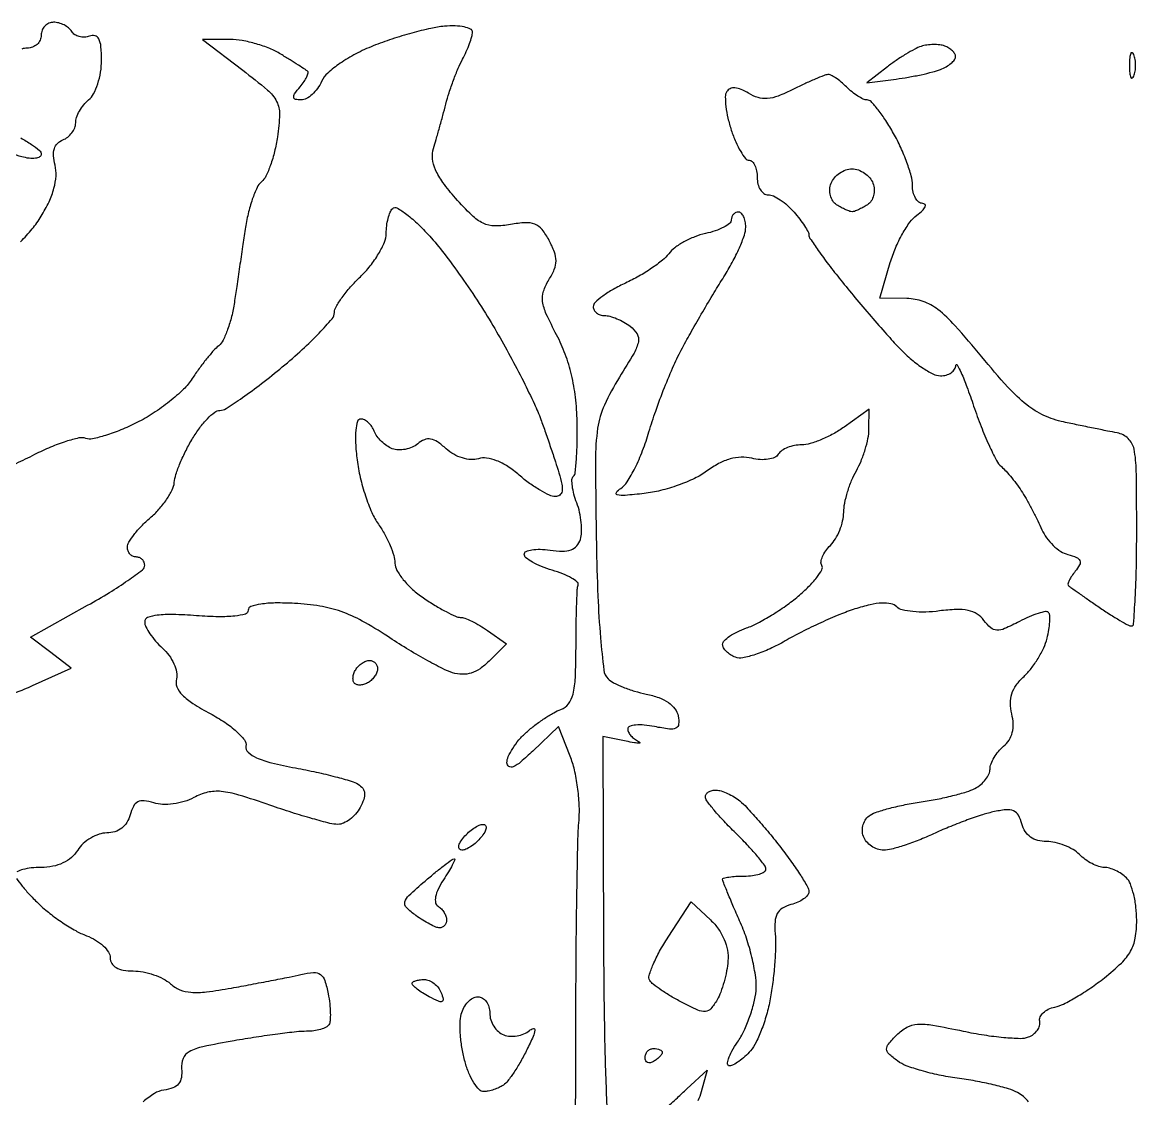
# Model space of a CAD drawing. Extents: x 0 to 102, y 0 to 135.
# Drawn here: x 90.59 to 101.52, y 103.65 to 114.21 of the extents above; entities that cross this region are included whole.
import ezdxf

# ---------------------------------------------------------------- set-up
doc = ezdxf.new("R2010")
doc.units = 0
doc.header["$MEASUREMENT"] = 0

msp = doc.modelspace()

# ---------------------------------------------------------------- linework, layer by layer
for points in [[(96.017152, 102.853045), (96.019813, 104.449572, -0.001573), (96.022874, 105.085686, -0.001962), (96.029897, 105.676525, -0.001588), (96.039312, 106.172411, -0.015051), (96.050406, 106.3845, 0.033334), (96.052774, 106.535146, 0.021698), (96.036379, 106.708449, 0.021827), (96.005489, 106.876907, 0.038318), (95.96343, 107.012107), (95.84852, 107.301313), (95.59636, 107.059729, -0.014508), (95.479679, 106.95426, -0.070785), (95.404646, 106.906733, -0.255925), (95.36379, 106.909919, -0.253185), (95.3442, 106.946125, -0.105551), (95.357216, 107.007096, -0.036461), (95.400115, 107.086843, -0.034301), (95.461708, 107.170437, -0.033596), (95.53455, 107.245447, -0.020307), (95.618284, 107.314877, -0.016949), (95.712474, 107.381805, -0.017282), (95.802922, 107.437174, -0.043897), (95.87295, 107.469038, 0.148022), (95.947167, 107.523515, 0.10125), (95.992183, 107.61867, 0.050007), (96.015117, 107.78125, 0.010052), (96.021, 108.073845, -0.003555), (96.022538, 108.290145, -0.005025), (96.027213, 108.482725, -0.002971), (96.033735, 108.644626, -0.068996), (96.04215, 108.68985, 0.31266), (96.033512, 108.71941, 0.040813), (95.976321, 108.758439, 0.035751), (95.892207, 108.798635, 0.022006), (95.78835, 108.834245, -0.024071), (95.683036, 108.870841, -0.034525), (95.594167, 108.913945, -0.037032), (95.530204, 108.957203, -0.229433), (95.5134, 108.991897, -0.299066), (95.531059, 109.018781, -0.063333), (95.587659, 109.035173, -0.047113), (95.669303, 109.040179, -0.028212), (95.766196, 109.031501, 0.031738), (95.888314, 109.021432, 0.090411), (95.972196, 109.035099, 0.128933), (96.028382, 109.073398, 0.102535), (96.064451, 109.137625, 0.070724), (96.076195, 109.207672, 0.031275), (96.072658, 109.301634, 0.030173), (96.056349, 109.402388, 0.035643), (96.028556, 109.494827, -0.025288), (96.000922, 109.580282, -0.034002), (95.985227, 109.660075, -0.036165), (95.981724, 109.724963, -0.194145), (95.995296, 109.756896, 0.171622), (96.013896, 109.79585, 0.00916), (96.026028, 109.93461, 0.013494), (96.033104, 110.103365, 0.009353), (96.032381, 110.294345, 0.023875), (96.015712, 110.531296, 0.028703), (95.976747, 110.751212, 0.030254), (95.915287, 110.954754, 0.033326), (95.831282, 111.142683, -0.014321), (95.729831, 111.348303, -0.072283), (95.693877, 111.470845, -0.113505), (95.702394, 111.570846, -0.061889), (95.754525, 111.683142, 0.039636), (95.808089, 111.786276, 0.098238), (95.825254, 111.869275, 0.092562), (95.809863, 111.955563, 0.032584), (95.757659, 112.070528, 0.045248), (95.68817, 112.176168, 0.127763), (95.618105, 112.228813, 0.112999), (95.525829, 112.244196, 0.031409), (95.379344, 112.226139, -0.048369), (95.224438, 112.21235, -0.11025), (95.110685, 112.238684, -0.082113), (94.998927, 112.316954, -0.018862), (94.840005, 112.484747, -0.021267), (94.715032, 112.639922, -0.054724), (94.642819, 112.764269, -0.0779), (94.614063, 112.871796, -0.101188), (94.623802, 112.973077, 0.004693), (94.649515, 113.059825, 0.002072), (94.681948, 113.174933, 0.00205), (94.715321, 113.297235, 0.002757), (94.744481, 113.40829, -0.015482), (94.776751, 113.519579, -0.010906), (94.81959, 113.642639, -0.01102), (94.865775, 113.758662, -0.022632), (94.907969, 113.846879, 0.01701), (94.945417, 113.922962, 0.017716), (94.977062, 114.000402, 0.017696), (94.999595, 114.069058, 0.070549), (95.0058, 114.112816, 0.28757), (94.986828, 114.143075, 0.060553), (94.925033, 114.164226, 0.046344), (94.836218, 114.174593, 0.028458), (94.73085, 114.17108, 0.032239), (94.596139, 114.150076, 0.012421), (94.41241, 114.104339, 0.012238), (94.215004, 114.044723, 0.014768), (94.0329, 113.978807, 0.026518), (93.862068, 113.90049, 0.030054), (93.707763, 113.807371, 0.032137), (93.587025, 113.712242, 0.102304), (93.526389, 113.630004, -0.049219), (93.485752, 113.560614, -0.051978), (93.432982, 113.501887, -0.057839), (93.376637, 113.461715, -0.126626), (93.32568, 113.4486, -0.049306), (93.269509, 113.454153, -0.335535), (93.25214, 113.473708, -0.177524), (93.261737, 113.508038, -0.017192), (93.315497, 113.577544, 0.02289), (93.354118, 113.628671, 0.037626), (93.381322, 113.675532, 0.044642), (93.395418, 113.71281, 0.316471), (93.389306, 113.730049, 0.011944), (93.366689, 113.745298, 0.000738), (93.298388, 113.78887, 0.001094), (93.21682, 113.840486, 0.000811), (93.126427, 113.897205, 0.042849), (93.018927, 113.952232, 0.026772), (92.885218, 113.998619, 0.026788), (92.747506, 114.030404, 0.043345), (92.627811, 114.0408), (92.358869, 114.0408), (92.752073, 113.740566, -0.012407), (92.99508, 113.545285, -0.097819), (93.08489, 113.432859, -0.129427), (93.113048, 113.307874, -0.027841), (93.092589, 113.084916, -0.022864), (93.064802, 112.942651, -0.025689), (93.024937, 112.809052, -0.026188), (92.979704, 112.70016, -0.110465), (92.936272, 112.6449, 0.114414), (92.892624, 112.588464, 0.024817), (92.846521, 112.473321, 0.024649), (92.805455, 112.331547, 0.021405), (92.776257, 112.1796, 0.000089), (92.751054, 112.009234, 0.000057), (92.721836, 111.811326, 0.000057), (92.693255, 111.617429, 0.000106), (92.670175, 111.4605, -0.024064), (92.643514, 111.32475, -0.026543), (92.604573, 111.196654, -0.027275), (92.559966, 111.091946, -0.107894), (92.516633, 111.0375, 0.040711), (92.466425, 110.9893, 0.012087), (92.397801, 110.907869, 0.012041), (92.324835, 110.812285, 0.012719), (92.257925, 110.715002, -0.056407), (92.17133, 110.610026, -0.02412), (92.034379, 110.48988, -0.023495), (91.874547, 110.374584, -0.028545), (91.714382, 110.282696, -0.018327), (91.557274, 110.211187, -0.022982), (91.406645, 110.157135, -0.022041), (91.279084, 110.123951, -0.138377), (91.212576, 110.128252, 0.140539), (91.146129, 110.132266, 0.022319), (91.018826, 110.097918, 0.023245), (90.868549, 110.042269, 0.018479), (90.711856, 109.968868, -0.013179), (90.526178, 109.879477, -0.050856)], [(90.573948, 112.057973, 0.024978), (90.687305, 112.182758, 0.033494), (90.776148, 112.307063, 0.029391), (90.852602, 112.448754, 0.042903), (90.901249, 112.581903, 0.04997), (90.921352, 112.702867, 0.07784), (90.911817, 112.807893, -0.0439), (90.897251, 112.899221, -0.092134), (90.905351, 112.970386, -0.119122), (90.936006, 113.022206, -0.10869), (90.987902, 113.056425, 0.075317), (91.036184, 113.083861, 0.064611), (91.0771, 113.125667, 0.066839), (91.104774, 113.174897, 0.094945), (91.1142, 113.224086, -0.08512), (91.123337, 113.277368, -0.043726), (91.151477, 113.339205, -0.041783), (91.192544, 113.399495, -0.049186), (91.2411, 113.4486, 0.099691), (91.28984, 113.508953, 0.041232), (91.330723, 113.606137, 0.038674), (91.358624, 113.720905, 0.040315), (91.368, 113.837004, 0.020893), (91.362389, 113.971232, 0.094889), (91.341401, 114.046256, 0.212701), (91.303791, 114.077275, 0.160587), (91.249657, 114.074677, -0.078162), (91.200238, 114.064123, -0.076891), (91.149672, 114.06915, -0.081902), (91.105748, 114.088555, -0.109884), (91.075465, 114.119633, 0.083526), (91.045114, 114.15422, 0.053442), (91.00021, 114.183455, 0.052039), (90.948481, 114.203301, 0.065684), (90.897707, 114.21, 0.103216), (90.85119, 114.200294, 0.098834), (90.81161, 114.172723, 0.096907), (90.785088, 114.131538, 0.095012), (90.7758, 114.0831, -0.106303), (90.765388, 114.034682, -0.099375), (90.735864, 113.993477, -0.096079), (90.691747, 113.965854, -0.09222), (90.639849, 113.9562, 0.077117), (90.584908, 113.947675, 0.173032)], [(90.575588, 113.075678, -0.026947), (90.68047, 113.01213, -0.025613), (90.757971, 112.953233, -0.220928), (90.7758, 112.914852, -0.269069), (90.760971, 112.88929, -0.098924), (90.719885, 112.875574, -0.064283), (90.658409, 112.875781, -0.036503), (90.58545, 112.890931, 0.001341), (90.48252, 112.919977, 0.000335)], [(90.528003, 107.636637, 0.019876), (90.690784, 107.702805), (91.071068, 107.875293), (90.870852, 108.026316), (90.670637, 108.177338), (91.230819, 108.49061, 0.010223), (91.445487, 108.616488, 0.015464), (91.626447, 108.735492, 0.010152), (91.769214, 108.840233, 0.233496), (91.791, 108.88434, 0.104285), (91.784526, 108.915041, 0.099032), (91.766149, 108.941165, 0.096626), (91.738693, 108.958673, 0.094028), (91.7064, 108.9648, -0.112603), (91.674128, 108.972161, -0.100192), (91.646651, 108.992973, -0.094257), (91.628217, 109.024086, -0.086949), (91.6218, 109.060707, -0.1377), (91.63555, 109.109689, -0.028018), (91.687196, 109.184634, -0.027581), (91.759198, 109.267636, -0.022815), (91.844424, 109.347909, 0.03352), (91.930664, 109.43269, 0.032453), (92.005814, 109.529115, 0.034184), (92.060447, 109.622614, 0.092877), (92.081215, 109.696152, -0.057772), (92.097619, 109.774876, -0.018235), (92.139707, 109.887606, -0.017941), (92.196218, 110.010936, -0.018996), (92.260441, 110.127515, -0.025081), (92.331067, 110.232617, -0.031965), (92.406788, 110.321478, -0.033428), (92.477307, 110.385138, -0.167084), (92.526858, 110.402465, 0.142644), (92.588752, 110.420844, 0.008927), (92.74884, 110.528005, 0.012599), (92.936698, 110.665821, 0.008986), (93.140208, 110.829084, 0.0116), (93.33635, 111.00017, 0.016509), (93.501802, 111.161728, 0.012497), (93.629154, 111.301397, 0.1805), (93.6522, 111.363156, -0.132645), (93.66747, 111.419705, -0.024593), (93.726754, 111.51085, -0.024835), (93.808834, 111.613287, -0.020413), (93.906, 111.7143, 0.033598), (94.003124, 111.820745, 0.033474), (94.085246, 111.939366, 0.035431), (94.142394, 112.052488, 0.099567), (94.1598, 112.139028, -0.031491), (94.164478, 112.213233, -0.031742), (94.178438, 112.286062, -0.033452), (94.19882, 112.347619, -0.098947), (94.22325, 112.384596, -0.343243), (94.265369, 112.390034, -0.030283), (94.360381, 112.325944, -0.029633), (94.475923, 112.225981, -0.017907), (94.60098, 112.095062, -0.020384), (94.744568, 111.919637, -0.009196), (94.918994, 111.67878, -0.009087), (95.094088, 111.417389, -0.012261), (95.24225, 111.174377, -0.007229), (95.37525, 110.935786, -0.006745), (95.50448, 110.687913, -0.006737), (95.613326, 110.464654, -0.02271), (95.675772, 110.314761, -0.003392), (95.721756, 110.185806, -0.002373), (95.771908, 110.039869, -0.002393), (95.818637, 109.899556, -0.004982), (95.853446, 109.78965, -0.021952), (95.882142, 109.678597, -0.091605), (95.883949, 109.609827, -0.193814), (95.861294, 109.571973, -0.163587), (95.816753, 109.557, -0.112061), (95.75993, 109.569897, -0.022925), (95.66857, 109.618889, -0.023075), (95.565509, 109.687032, -0.019879), (95.463728, 109.767685, 0.032342), (95.351062, 109.852482, 0.049181), (95.242603, 109.909258, 0.059652), (95.144677, 109.935812, 0.113729), (95.063807, 109.92926, -0.09365), (94.991518, 109.920501, -0.057981), (94.907124, 109.936033, -0.054119), (94.822039, 109.972607, -0.05542), (94.747524, 110.026351, 0.03322), (94.661819, 110.094133, 0.108151), (94.595171, 110.121316, 0.142091), (94.534062, 110.114537, 0.075127), (94.46821, 110.074816, -0.071036), (94.413436, 110.041167, -0.05523), (94.346534, 110.020566, -0.056238), (94.278226, 110.015365, -0.0827), (94.219364, 110.027382, -0.058399), (94.165793, 110.055481, -0.041692), (94.11322, 110.098262, -0.042196), (94.069353, 110.148273, -0.067426), (94.042096, 110.198041, 0.057495), (94.01806, 110.244068, 0.05874), (93.984322, 110.283045, 0.064902), (93.946451, 110.309533, 0.120764), (93.910274, 110.3184, 0.329637), (93.877434, 110.29411, 0.051751), (93.860967, 110.210168, 0.036904), (93.858877, 110.083647, 0.016178), (93.87389, 109.91655, 0.027821), (93.904519, 109.745894, 0.021968), (93.95586, 109.565409, 0.022462), (94.018611, 109.401678, 0.050123), (94.083772, 109.285476, -0.027341), (94.145294, 109.186592, -0.025339), (94.197385, 109.07909, -0.026207), (94.233823, 108.978693, -0.073113), (94.244978, 108.904776, 0.130486), (94.264186, 108.833525, 0.040972), (94.327521, 108.741881, 0.037769), (94.418118, 108.646965, 0.033879), (94.525163, 108.56295, 0.012508), (94.638207, 108.490062, 0.015697), (94.746632, 108.428515, 0.013897), (94.839501, 108.382838, 0.107742), (94.886461, 108.3726, -0.092632), (94.92962, 108.364535, -0.020738), (94.998559, 108.334494, -0.020834), (95.076457, 108.292535, -0.01882), (95.153355, 108.242879), (95.338558, 108.113158), (95.167851, 107.942451, -0.04442), (95.07964, 107.868661, -0.075461), (94.99349, 107.826278, -0.083793), (94.905268, 107.813902, -0.068447), (94.811122, 107.829531, -0.042881), (94.711327, 107.870192, -0.009199), (94.546353, 107.9584, -0.009545), (94.358498, 108.068088, -0.008973), (94.171003, 108.187087, 0.019921), (93.923454, 108.336702, 0.040742), (93.716647, 108.429643, 0.044319), (93.509132, 108.483147, 0.028398), (93.261553, 108.509735, 0.015207), (93.072179, 108.513483, 0.034039), (92.928785, 108.502178, 0.044636), (92.832474, 108.479023, 0.321883), (92.8062, 108.442438, -0.334624), (92.778215, 108.405305, -0.043583), (92.674606, 108.38516, -0.031859), (92.516735, 108.378647, -0.012436), (92.2986, 108.38898, 0.011486), (92.067768, 108.400355, 0.036638), (91.913737, 108.393114, 0.061665), (91.819983, 108.369833, 0.310495), (91.791, 108.32766, 0.117444), (91.802486, 108.279436, 0.032673), (91.842232, 108.212058, 0.031068), (91.898655, 108.139416, 0.028188), (91.965406, 108.071789, -0.051652), (92.029307, 108.000674, -0.051262), (92.077462, 107.917799, -0.055966), (92.103817, 107.83612, -0.114519), (92.101961, 107.769211, 0.163604), (92.107303, 107.691408, 0.095124), (92.159339, 107.612429, 0.057969), (92.264295, 107.527078, 0.019799), (92.434161, 107.428157, -0.02515), (92.576852, 107.343003, -0.037291), (92.691581, 107.253432, -0.042223), (92.768683, 107.170498, -0.210255), (92.784056, 107.110321, 0.252621), (92.805002, 107.049273, 0.082617), (92.887261, 106.995318, 0.045066), (93.035935, 106.945124, 0.013282), (93.2715, 106.895171, -0.008043), (93.473621, 106.854518, -0.009836), (93.661124, 106.809776, -0.008505), (93.816715, 106.76656, -0.066694), (93.885079, 106.735938, -0.092821), (93.929035, 106.695849, -0.142783), (93.947175, 106.648035, -0.105789), (93.939109, 106.587209, -0.037211), (93.903252, 106.506266, -0.05572), (93.860071, 106.443515, -0.052406), (93.803282, 106.390394, -0.056367), (93.742127, 106.354175, -0.105916), (93.686229, 106.3422, -0.06147), (93.607934, 106.351862, -0.007167), (93.437175, 106.397271, -0.008518), (93.234988, 106.457887, -0.006869), (93.019839, 106.529674, 0.009687), (92.715253, 106.6294, 0.049018), (92.54019, 106.66472, 0.083203), (92.408222, 106.656143, 0.065211), (92.273815, 106.605374, -0.04882), (92.178715, 106.565856, -0.040674), (92.071738, 106.542498, -0.042019), (91.967188, 106.5373, -0.06836), (91.879744, 106.552385, 0.045951), (91.78562, 106.572988, 0.149892), (91.723494, 106.562073, 0.158811), (91.680318, 106.518804, 0.053439), (91.648296, 106.434385, -0.07546), (91.616704, 106.360979, -0.088523), (91.566032, 106.304769, -0.088853), (91.499213, 106.269698, -0.076674), (91.420783, 106.2576, 0.080295), (91.343617, 106.245127, 0.05312), (91.261713, 106.207898, 0.052148), (91.187685, 106.153128, 0.067948), (91.133833, 106.0884, -0.076018), (91.072318, 106.01683, -0.067191), (90.989726, 105.96332, -0.061737), (90.88924, 105.930312, -0.048555), (90.775083, 105.9192, 0.025682), (90.678102, 105.914215, 0.040679), (90.596343, 105.898998, 0.049046), (90.538457, 105.876989, 0.284698)], [(100.459396, 103.618636, 0.051822), (100.409352, 103.671355, 0.054171), (100.350233, 103.711768, 0.051768), (100.262979, 103.747426, 0.012717), (100.11297, 103.787184, 0.012886), (99.937868, 103.824116, 0.012556), (99.759578, 103.852339, -0.018422), (99.581654, 103.882647, -0.018796), (99.407647, 103.925812, -0.018936), (99.259772, 103.974587, -0.070628), (99.173894, 104.021224, -0.025573), (99.088428, 104.091712, -0.203438), (99.067615, 104.137261, -0.183136), (99.084823, 104.186683, -0.020157), (99.166931, 104.277039, -0.074556), (99.265613, 104.351134, -0.110134), (99.369408, 104.380511, -0.057702), (99.520632, 104.371603, -0.008749), (99.818372, 104.313843, 0.013553), (100.022848, 104.276211, 0.016404), (100.216462, 104.252452, 0.015106), (100.379009, 104.242837, 0.099144), (100.459075, 104.256479, 0.070323), (100.507838, 104.283552, 0.075779), (100.545782, 104.322504, 0.084316), (100.567416, 104.366974, 0.124188), (100.569035, 104.410172, -0.161019), (100.573669, 104.452272, -0.096376), (100.603246, 104.493606, -0.077923), (100.653222, 104.527945, -0.058992), (100.7163, 104.549455, 0.06354), (100.802101, 104.579584, 0.017137), (100.92899, 104.64872, 0.017066), (101.068874, 104.737845, 0.016925), (101.20275, 104.836538, 0.023691), (101.369656, 104.981889, 0.07401), (101.460628, 105.0993, 0.086893), (101.505583, 105.227162, 0.041209), (101.52, 105.401789, 0.029244), (101.512519, 105.529583, 0.030629), (101.490179, 105.653635, 0.032182), (101.457613, 105.757525, 0.104704), (101.41848, 105.81768, 0.049362), (101.371086, 105.856538, 0.037889), (101.3127, 105.889378, 0.038897), (101.25274, 105.91187, 0.070395), (101.200937, 105.9192, -0.083235), (101.147423, 105.928171, -0.037323), (101.081719, 105.956477, -0.035612), (101.015135, 105.997538, -0.040425), (100.958014, 106.0461, 0.063603), (100.895166, 106.094712, 0.039129), (100.810937, 106.135723, 0.038702), (100.719712, 106.163695, 0.055096), (100.635524, 106.173, -0.065587), (100.549352, 106.184352, -0.090249), (100.478898, 106.217692, -0.094552), (100.426989, 106.272278, -0.079149), (100.394804, 106.345578, 0.063798), (100.36042, 106.430871, 0.168512), (100.311871, 106.473995, 0.125768), (100.236843, 106.484734, 0.029093), (100.109987, 106.463453, 0.022797), (99.994116, 106.431388, 0.009302), (99.83967, 106.377767, 0.009181), (99.675584, 106.313912, 0.011583), (99.52634, 106.248575, -0.01453), (99.384008, 106.187261, -0.015306), (99.240781, 106.135451, -0.015099), (99.114921, 106.098402, -0.064109), (99.037235, 106.0884, -0.084652), (98.977863, 106.098524, -0.066148), (98.919459, 106.128185, -0.066158), (98.870835, 106.172063, -0.084735), (98.840117, 106.223838, -0.089028), (98.829166, 106.281144, -0.079548), (98.838079, 106.341116, -0.080759), (98.865035, 106.394518, -0.096503), (98.906222, 106.43287, -0.062383), (98.975371, 106.464813, -0.013682), (99.101445, 106.501172, -0.014038), (99.250593, 106.535362, -0.013073), (99.405, 106.562045, 0.012619), (99.561609, 106.588962, 0.012453), (99.717359, 106.623849, 0.012409), (99.852101, 106.661151, 0.045893), (99.93375, 106.69439, 0.055172), (99.990375, 106.732186, 0.052774), (100.03831, 106.781964, 0.057044), (100.070997, 106.835621, 0.108718), (100.0818, 106.884718, -0.091107), (100.091246, 106.936126, -0.042873), (100.120674, 106.997186, -0.040583), (100.163503, 107.057696, -0.045287), (100.214139, 107.108114, 0.077611), (100.267881, 107.169, 0.080286), (100.299736, 107.24269, 0.073025), (100.308529, 107.328601, 0.050571), (100.294409, 107.425401, -0.05821), (100.280821, 107.529646, -0.082557), (100.2949, 107.621917, -0.078592), (100.33891, 107.707914, -0.047761), (100.414846, 107.79357, 0.041801), (100.484823, 107.870636, 0.027482), (100.552389, 107.969671, 0.027648), (100.607885, 108.074097, 0.046857), (100.640836, 108.167381, 0.020484), (100.658405, 108.251903, 0.027564), (100.666897, 108.329595, 0.027069), (100.666873, 108.392524, 0.184786), (100.654447, 108.420353, 0.250886), (100.625688, 108.429053, 0.025543), (100.554248, 108.410893, 0.027111), (100.466193, 108.37833, 0.018215), (100.369337, 108.332157, -0.016019), (100.223921, 108.262051, -0.112008), (100.147096, 108.246948, -0.174747), (100.087961, 108.270223, -0.053035), (100.0217, 108.342233, 0.092379), (99.954408, 108.404756, 0.088648), (99.868157, 108.439969, 0.062852), (99.750863, 108.449991, 0.023263), (99.585371, 108.435588, -0.026007), (99.451325, 108.424662, -0.031068), (99.324672, 108.428816, -0.032487), (99.220834, 108.445558, -0.141073), (99.166809, 108.475431, 0.147524), (99.109692, 108.506077, 0.062468), (99.022098, 108.512637, 0.045057), (98.90534, 108.496175, 0.020684), (98.757139, 108.454921, 0.019359), (98.606855, 108.399797, 0.009761), (98.421656, 108.319348, 0.009679), (98.233265, 108.228652, 0.014179), (98.071506, 108.141039, -0.023203), (97.924223, 108.064671, -0.028347), (97.779866, 108.007803, -0.028909), (97.656108, 107.974776, -0.143319), (97.585056, 107.980594, -0.050865), (97.536917, 108.004929, -0.055384), (97.49617, 108.037903, -0.06248), (97.468369, 108.074098, -0.133331), (97.4592, 108.107869, -0.202343), (97.474298, 108.143649, -0.042688), (97.527875, 108.187588, -0.038361), (97.603467, 108.23136, -0.028197), (97.692988, 108.268347, 0.037447), (97.801934, 108.315736, 0.016478), (97.9386, 108.393641, 0.0162), (98.078778, 108.486174, 0.020918), (98.200815, 108.580434, 0.021395), (98.302678, 108.673873, 0.032801), (98.381634, 108.76387, 0.034618), (98.432312, 108.840324, 0.273994), (98.431549, 108.881091, -0.176757), (98.424107, 108.917125, -0.064355), (98.438471, 108.968082, -0.053756), (98.470254, 109.024809, -0.041848), (98.515922, 109.078837, 0.062371), (98.565053, 109.142034, 0.038255), (98.606975, 109.226699, 0.037858), (98.636094, 109.318357, 0.054219), (98.646598, 109.402907, -0.046144), (98.656354, 109.493322, -0.023804), (98.684231, 109.603738, -0.023445), (98.723976, 109.715461, -0.032674), (98.7705, 109.8108, 0.032632), (98.817024, 109.906119, 0.023438), (98.856769, 110.017779, 0.023799), (98.884647, 110.128105, 0.046191), (98.894402, 110.218411), (98.8974, 110.414522), (98.65169, 110.239561, -0.029215), (98.544964, 110.172595, -0.026392), (98.427545, 110.115995, -0.027336), (98.316852, 110.076621, -0.071895), (98.233683, 110.0646, 0.048225), (98.163583, 110.057823, 0.046905), (98.095395, 110.037735, 0.050741), (98.038915, 110.008214, 0.108979), (98.004863, 109.973145, -0.153783), (97.968518, 109.941776, -0.063171), (97.905254, 109.923536, -0.05437), (97.827065, 109.919946, -0.045822), (97.745141, 109.93269, 0.070113), (97.641115, 109.943749, 0.061002), (97.532788, 109.926718, 0.05372), (97.419844, 109.880933, 0.036058), (97.302057, 109.806337, -0.048592), (97.183496, 109.735344, -0.024892), (97.023206, 109.668959, -0.024479), (96.849831, 109.616479, -0.033678), (96.689637, 109.587717, -0.006816), (96.501767, 109.569496, -0.073972), (96.425989, 109.574399, -0.543324), (96.417148, 109.597668, -0.092827), (96.45944, 109.637334, 0.111095), (96.522965, 109.701386, 0.024184), (96.59961, 109.837885, 0.024071), (96.674615, 110.008058, 0.021027), (96.736733, 110.192438, -0.014356), (96.802431, 110.396396, -0.009604), (96.888708, 110.625933, -0.009675), (96.980977, 110.845334, -0.018728), (97.064588, 111.01628, -0.005621), (97.153959, 111.178487, -0.003347), (97.263808, 111.369667, -0.00335), (97.375845, 111.558746, -0.005786), (97.471899, 111.7143, 0.018056), (97.553917, 111.854717, 0.019676), (97.623105, 111.996785, 0.019565), (97.672472, 112.122303, 0.08538), (97.685555, 112.20075, 0.045641), (97.68008, 112.257418, 0.065351), (97.664312, 112.30531, 0.085115), (97.641294, 112.337663, 0.198183), (97.6143, 112.3488, 0.109678), (97.587404, 112.342828, 0.099859), (97.564509, 112.325923, 0.095122), (97.549155, 112.300655, 0.089328), (97.5438, 112.270922, -0.230298), (97.527413, 112.237232, -0.045201), (97.469277, 112.199553, -0.039618), (97.387271, 112.164347, -0.027536), (97.290105, 112.137323, 0.038805), (97.185213, 112.10559, 0.032522), (97.079838, 112.056448, 0.03375), (96.989138, 111.998458, 0.073048), (96.930555, 111.940251, -0.062303), (96.868564, 111.875965, -0.02036), (96.762603, 111.797334, -0.019931), (96.636669, 111.718759, -0.021229), (96.50745, 111.652219, 0.02084), (96.385939, 111.589767, 0.029088), (96.283392, 111.523372, 0.028886), (96.208479, 111.46148, 0.208583), (96.1902, 111.419569, 0.127945), (96.198729, 111.386783, 0.100742), (96.222727, 111.358853, 0.089343), (96.258626, 111.340075, 0.076082), (96.30093, 111.3336, -0.070059), (96.353319, 111.326223, -0.029495), (96.420549, 111.302536, -0.028466), (96.490538, 111.268326, -0.033008), (96.552649, 111.22785, -0.095927), (96.619757, 111.153759, -0.190674), (96.632785, 111.076897, -0.079396), (96.589946, 110.965589, -0.008524), (96.446711, 110.728199, 0.032581), (96.299198, 110.454813, 0.073112), (96.233346, 110.22896, 0.035606), (96.212091, 109.910074, 0.003117), (96.220897, 109.099124, 0.005725), (96.23569, 108.580944, 0.011456), (96.261445, 108.172037, 0.008206), (96.293884, 107.855817, 0.168252), (96.335167, 107.770793, 0.077892), (96.389691, 107.731045, 0.023081), (96.483878, 107.688042, 0.022554), (96.595704, 107.648857, 0.022556), (96.710601, 107.619904, -0.038003), (96.831985, 107.585301, -0.062155), (96.926851, 107.536174, -0.077491), (96.991441, 107.475195, -0.117846), (97.023109, 107.405197, -0.066614), (97.027739, 107.324376, -0.274604), (97.00073, 107.285881, -0.13983), (96.936375, 107.276475, -0.016169), (96.79097, 107.300696, 0.026236), (96.690385, 107.315377, 0.044972), (96.605671, 107.315597, 0.060762), (96.546735, 107.303117, 0.320536), (96.5286, 107.277735, 0.118384), (96.536345, 107.245483, 0.061365), (96.559664, 107.210949, 0.055804), (96.593907, 107.179506, 0.055324), (96.63435, 107.156307, -0.174096), (96.646386, 107.144982, -0.562994), (96.641857, 107.137667, -0.039891), (96.593657, 107.141964, -0.008635), (96.511404, 107.157436), (96.282709, 107.204558), (96.290874, 105.165979, 0.003155), (96.298937, 104.384293, 0.005258), (96.316802, 103.726233, 0.00111), (96.33962, 103.154297, 0.401937)], [(90.534066, 105.811991, 0.016645), (90.590341, 105.736661, 0.01917), (90.665548, 105.649733, 0.014344), (90.75465, 105.55971, 0.02528), (90.860729, 105.468291, 0.018327), (90.9873, 105.377144, 0.018592), (91.114192, 105.299297, 0.037994), (91.21995, 105.249876, -0.045234), (91.308957, 105.206705, -0.052129), (91.384259, 105.149913, -0.059663), (91.435892, 105.088771, -0.146559), (91.4526, 105.032994, 0.139739), (91.46819, 104.9783, 0.124834), (91.510803, 104.937222, 0.08851), (91.581468, 104.912058, 0.041412), (91.678589, 104.904, -0.047415), (91.775254, 104.894813, -0.035362), (91.878812, 104.86724, -0.036137), (91.973551, 104.826833, -0.065135), (92.042855, 104.778861, 0.085884), (92.135466, 104.720252, 0.080708), (92.24442, 104.694534, 0.049511), (92.396996, 104.698838, 0.012633), (92.641716, 104.736428, 0.001916), (92.834285, 104.77177, 0.001763), (93.032015, 104.809565, 0.00176), (93.208079, 104.844506, 0.005828), (93.323616, 104.869263, -0.037146), (93.446588, 104.887658, -0.174681), (93.514318, 104.868794, -0.161764), (93.557431, 104.809976, -0.030734), (93.590786, 104.679528, -0.0191), (93.605441, 104.583008, -0.02291), (93.611563, 104.491344, -0.02244), (93.609727, 104.414904, -0.121771), (93.597126, 104.375732, -0.142087), (93.569877, 104.351102, -0.041852), (93.516808, 104.33058, -0.038323), (93.450385, 104.31651, -0.033043), (93.379187, 104.3118, 0.027206), (93.27831, 104.306307, 0.005238), (93.096539, 104.284523, 0.005563), (92.884768, 104.254492, 0.005104), (92.66754, 104.218944, 0.008958), (92.362644, 104.160202, 0.070644), (92.227671, 104.11104, 0.17426), (92.167552, 104.044587, 0.123819), (92.15301, 103.944268, -0.064358), (92.150759, 103.858036, -0.13586), (92.123408, 103.797558, -0.128956), (92.067658, 103.757798, -0.055236), (91.978401, 103.734753, 0.102914), (91.886308, 103.701407, 0.041042), (91.777649, 103.621422, 0.036823)], [(96.898226, 103.552649, 0.000192), (97.015044, 103.660575, 0.000374), (97.108096, 103.746741), (97.306893, 103.9311), (97.24924, 103.7196, -0.048761), (97.214899, 103.629341, -0.031941)]]:
    msp.add_lwpolyline(points, format="xyb")
for points in [[(99.63765, 113.976987, 0.05916), (99.587971, 113.988839, 0.032868), (99.525687, 113.991976, 0.032301), (99.461334, 113.986818, 0.044631), (99.405, 113.973405, 0.04175), (99.34253, 113.946519, 0.013811), (99.25569, 113.897087, 0.013644), (99.162013, 113.836727, 0.015078), (99.07491, 113.773241), (98.87172, 113.615549), (99.15951, 113.652921, 0.011343), (99.28055, 113.671439, 0.009905), (99.406251, 113.696177, 0.010008), (99.518994, 113.723068, 0.028943), (99.59535, 113.747697, 0.036451), (99.652013, 113.774565, 0.045332), (99.69991, 113.807773, 0.051905), (99.733175, 113.842062, 0.168191), (99.7434, 113.8716, 0.133966), (99.735677, 113.899907, 0.063692), (99.712336, 113.929988, 0.056344), (99.678098, 113.957175, 0.051581)], [(101.491429, 113.89275, 0.174857), (101.475585, 113.910464, 0.447206), (101.461293, 113.905308, 0.078554), (101.451397, 113.862416, 0.017491), (101.448758, 113.787, 0.017491), (101.451397, 113.711584, 0.078554), (101.461293, 113.668692, 0.447206), (101.475585, 113.663536, 0.174857), (101.491429, 113.68125, 0.057986), (101.504655, 113.729473, 0.037979), (101.509031, 113.787, 0.037979), (101.504655, 113.844527, 0.057986)], [(98.489507, 113.696989, 0.071725), (98.453869, 113.688375, 0.006137), (98.366859, 113.652338, 0.008013), (98.263833, 113.606212, 0.006125), (98.152595, 113.552584, -0.022508), (98.003254, 113.486524, -0.071107), (97.896962, 113.461694, -0.096029), (97.806549, 113.471127, -0.065798), (97.712367, 113.513962, 0.03763), (97.639893, 113.551972, 0.083569), (97.579529, 113.566811, 0.122874), (97.532676, 113.558757, 0.151768), (97.499407, 113.529814, 0.140873), (97.48513, 113.478952, 0.027956), (97.49106, 113.383627, 0.027581), (97.510977, 113.269773, 0.022615), (97.544346, 113.150846, 0.022384), (97.587255, 113.03806, 0.032133), (97.6359, 112.942894, 0.03331), (97.683481, 112.873847, 0.229092), (97.719561, 112.8564, -0.203819), (97.749387, 112.843715, -0.083792), (97.774676, 112.806697, -0.063982), (97.791867, 112.75197, -0.044171), (97.7976, 112.6872, 0.062024), (97.805657, 112.622503, 0.080357), (97.829354, 112.567703, 0.097884), (97.864472, 112.531024, 0.154202), (97.905698, 112.518, -0.111052), (97.957236, 112.50641, -0.037077), (98.024843, 112.468013, -0.034767), (98.095767, 112.412952, -0.033275), (98.159498, 112.347833, -0.014405), (98.215292, 112.278738, -0.018417), (98.2624, 112.211858, -0.016524), (98.297312, 112.154112, -0.128381), (98.3052, 112.123896, 0.149501), (98.315796, 112.089252, 0.005158), (98.397013, 111.971531, 0.009245), (98.497992, 111.833826, 0.006281), (98.617753, 111.680713, 0.005002), (98.756297, 111.511594, 0.003583), (98.914427, 111.325188, 0.003618), (99.067611, 111.149798, 0.007763), (99.188803, 111.017251, 0.025949), (99.298638, 110.912291, 0.029052), (99.414856, 110.823439, 0.030203), (99.521419, 110.760391, 0.117482), (99.59535, 110.742301, 0.069523), (99.652146, 110.749884, 0.084132), (99.700743, 110.772729, 0.097772), (99.733768, 110.806885, 0.137573), (99.746234, 110.84715, -0.759883), (99.759875, 110.850552, -0.026419), (99.798703, 110.772728, -0.014517), (99.854634, 110.633077, -0.006385), (99.920874, 110.4453, 0.011529), (99.994004, 110.244602, 0.014251), (100.071679, 110.061384, 0.012629), (100.144517, 109.912405, 0.095012), (100.192991, 109.851151, -0.030999), (100.238897, 109.806291, -0.01313), (100.294958, 109.740896, -0.012932), (100.351343, 109.667727, -0.016508), (100.399252, 109.597351, -0.013331), (100.445995, 109.519021, -0.007338), (100.499172, 109.42091, -0.00731), (100.550232, 109.319737, -0.01162), (100.590621, 109.231563, 0.056264), (100.63586, 109.152313, 0.044819), (100.700873, 109.078291, 0.046292), (100.774675, 109.02006, 0.080098), (100.846002, 108.98858, -0.033305), (100.929279, 108.960764, -0.194517), (100.96169, 108.929136, -0.232867), (100.95986, 108.887766, -0.047772), (100.917527, 108.825522, 0.025615), (100.882206, 108.778231, 0.041233), (100.857759, 108.734306, 0.050598), (100.845929, 108.699119, 0.293503), (100.852294, 108.681559, 0.010181), (100.875492, 108.664584, 0.000489), (100.954136, 108.609573, 0.000799), (101.047715, 108.544474, 0.000575), (101.15236, 108.472103, 0.00819), (101.258253, 108.401581, 0.011334), (101.355632, 108.34208, 0.008054), (101.438244, 108.295902, 0.12403), (101.46961, 108.288, 0.395128), (101.489977, 108.307074, 0.002853), (101.505198, 108.56089, 0.008463), (101.516378, 108.860777, 0.005084), (101.52, 109.216988, 0.003331), (101.516059, 109.808506, 0.0454), (101.493702, 110.022573, 0.153806), (101.436926, 110.126496, 0.145961), (101.32965, 110.181757, -0.002859), (101.233733, 110.200356, -0.001011), (101.096571, 110.228055, -0.001003), (100.946011, 110.259091, -0.001179), (100.803488, 110.289119, -0.055541), (100.610558, 110.353265, -0.060149), (100.442041, 110.457072, -0.040819), (100.257339, 110.630474, -0.011599), (99.999788, 110.928814, 0.009589), (99.737402, 111.235238, 0.045594), (99.569103, 111.392769, 0.080193), (99.425448, 111.471471, 0.082717), (99.265875, 111.499864), (98.999851, 111.5028), (99.103188, 111.852782, -0.028878), (99.154353, 111.995223, -0.027177), (99.222497, 112.133831, -0.028231), (99.296481, 112.24984, -0.07898), (99.364232, 112.318082, 0.028281), (99.418338, 112.362548, 0.092185), (99.446012, 112.399525, 0.286954), (99.443716, 112.422347, 0.23194), (99.42117, 112.4334, -0.172672), (99.38272, 112.447086, -0.093701), (99.350001, 112.485932, -0.07408), (99.327865, 112.543819, -0.054394), (99.3204, 112.612231, 0.066935), (99.308204, 112.702928, 0.020445), (99.266121, 112.835107, 0.020065), (99.206348, 112.980836, 0.020671), (99.135622, 113.119831, 0.016182), (99.059374, 113.245774, 0.023023), (98.983072, 113.352024, 0.020298), (98.914697, 113.431667, 0.208126), (98.875779, 113.4486, -0.110219), (98.838482, 113.456923, -0.030481), (98.785488, 113.485877, -0.02922), (98.72791, 113.526931, -0.026897), (98.673814, 113.5755, 0.022813), (98.62102, 113.623685, 0.027849), (98.567328, 113.663534, 0.028285), (98.519571, 113.691274, 0.141853)], [(98.7282, 112.7718, -0.084814), (98.790015, 112.761239, -0.066167), (98.850839, 112.730297, -0.066139), (98.901493, 112.684525, -0.084573), (98.933514, 112.630514, -0.078664), (98.946104, 112.571271, -0.076557), (98.939976, 112.510451, -0.081093), (98.916571, 112.457337, -0.107533), (98.879115, 112.420309, -0.016037), (98.83443, 112.393926, -0.018223), (98.78998, 112.371636, -0.017684), (98.75116, 112.355541, -0.089653), (98.7282, 112.351391, -0.089653), (98.70524, 112.355541, -0.017684), (98.66642, 112.371636, -0.018223), (98.62197, 112.393926, -0.016037), (98.577285, 112.420309, -0.107533), (98.539829, 112.457337, -0.081093), (98.516424, 112.510451, -0.076557), (98.510296, 112.571271, -0.078664), (98.522886, 112.630514, -0.084573), (98.554907, 112.684525, -0.066139), (98.605561, 112.730297, -0.066167), (98.666385, 112.761239, -0.084814)], [(93.995593, 107.9496, -0.099038), (94.025974, 107.943523, -0.097945), (94.051815, 107.926215, -0.097945), (94.069123, 107.900374, -0.099038), (94.0752, 107.869993, -0.094453), (94.068613, 107.835433, -0.052851), (94.048695, 107.79739, -0.050119), (94.019485, 107.761857, -0.057315), (93.984971, 107.734621, -0.055289), (93.947108, 107.716652, -0.063671), (93.907987, 107.708499, -0.073797), (93.87357, 107.710878, -0.143229), (93.8496, 107.724, -0.143229), (93.836478, 107.74797, -0.073797), (93.834099, 107.782387, -0.063671), (93.842252, 107.821508, -0.055289), (93.860221, 107.859371, -0.057315), (93.887457, 107.893885, -0.050119), (93.92299, 107.923095, -0.052851), (93.961033, 107.943013, -0.094453)], [(97.39575, 106.677909, -0.070573), (97.445268, 106.669595, -0.030606), (97.507713, 106.645486, -0.029527), (97.572047, 106.61128, -0.034611), (97.6284, 106.571311, -0.033647), (97.694422, 106.509388, -0.007395), (97.79879, 106.394015, -0.007663), (97.915676, 106.25671, -0.007299), (98.03025, 106.113663, -0.010118), (98.135563, 105.97236, -0.01374), (98.224433, 105.840423, -0.010626), (98.292402, 105.728067, -0.131448), (98.3052, 105.680228, -0.178745), (98.292697, 105.64637, -0.060921), (98.253437, 105.610408, -0.051275), (98.196427, 105.577959, -0.039822), (98.128986, 105.554453, 0.071731), (98.045716, 105.519346, 0.133572), (97.99546, 105.466788, 0.10894), (97.972756, 105.387954, 0.038386), (97.974334, 105.269636, -0.029046), (97.97811, 105.151701, -0.01141), (97.970158, 104.989198, -0.011248), (97.953553, 104.813451, -0.013778), (97.929838, 104.6502, -0.023757), (97.89493, 104.493592, -0.022402), (97.844761, 104.337841, -0.02301), (97.787818, 104.204064, -0.068905), (97.732978, 104.12145, -0.026813), (97.677229, 104.064783, -0.030378), (97.617907, 104.01689, -0.031783), (97.563257, 103.983011, -0.123468), (97.524927, 103.9734, -0.42182), (97.50755, 103.991233, -0.076988), (97.516719, 104.041741, -0.044168), (97.550344, 104.11673, -0.021537), (97.605461, 104.20605, 0.038446), (97.667597, 104.314804, 0.024294), (97.723677, 104.449828, 0.024358), (97.766096, 104.588741, 0.040651), (97.786334, 104.709233, 0.054941), (97.783097, 104.840651, 0.022476), (97.751203, 105.016584, 0.021913), (97.699654, 105.204228, 0.026144), (97.634313, 105.375637, -0.00275), (97.567204, 105.529631, -0.004158), (97.510639, 105.664488, -0.001672), (97.463564, 105.780494, -0.09583), (97.4592, 105.803054, -0.349693), (97.469093, 105.81547, -0.019285), (97.521328, 105.825333, -0.023007), (97.589617, 105.832327, -0.014014), (97.6707, 105.8346, 0.030483), (97.751727, 105.839544, 0.047335), (97.820072, 105.854576, 0.06025), (97.867589, 105.876452, 0.260406), (97.8822, 105.902604, 0.163559), (97.868835, 105.942369, 0.011674), (97.795221, 106.034936, 0.01545), (97.699528, 106.142711, 0.011009), (97.5861, 106.2576, -0.011009), (97.472672, 106.372489, -0.01545), (97.376979, 106.480264, -0.011674), (97.303365, 106.572831, -0.163559), (97.29, 106.612596, -0.155024), (97.298171, 106.638316, -0.10092), (97.321064, 106.659833, -0.082356), (97.355314, 106.67387, -0.062589)], [(95.111118, 106.3422, -0.231849), (95.133953, 106.33101, -0.208269), (95.140487, 106.305296, -0.095981), (95.125471, 106.264565, -0.037052), (95.0904, 106.2153, -0.035768), (95.043854, 106.166741, -0.036518), (94.991168, 106.125677, -0.039072), (94.940284, 106.097151, -0.108636), (94.900482, 106.0884, -0.231849), (94.877647, 106.09959, -0.208269), (94.871113, 106.125304, -0.095981), (94.886129, 106.166035, -0.037052), (94.9212, 106.2153, -0.035768), (94.967746, 106.263859, -0.036518), (95.020432, 106.304923, -0.039072), (95.071316, 106.333449, -0.108636)], [(94.82518, 106.003697, -0.540476), (94.831276, 105.994455, -0.015216), (94.80713, 105.942937, -0.018041), (94.770233, 105.876163, -0.009789), (94.72037, 105.796712, 0.031354), (94.669668, 105.707611, 0.064153), (94.643922, 105.631589, 0.097091), (94.643643, 105.573789, 0.210132), (94.66834, 105.537919, -0.061434), (94.700342, 105.512237, -0.051178), (94.727425, 105.478018, -0.053276), (94.745864, 105.440877, -0.088822), (94.752, 105.406607, -0.084635), (94.746817, 105.376207, -0.093346), (94.731899, 105.350385, -0.100451), (94.709672, 105.333116, -0.115584), (94.68357, 105.327, -0.099138), (94.647019, 105.334319, -0.020301), (94.58701, 105.362267, -0.020634), (94.518829, 105.401099, -0.018099), (94.450949, 105.447059, -0.037712), (94.358627, 105.525894, -0.268031), (94.343809, 105.580518, -0.141967), (94.381553, 105.643356, -0.009395), (94.54053, 105.785355, -0.00559), (94.640015, 105.868994, -0.008394), (94.728826, 105.939516, -0.004167), (94.805129, 105.997041, -0.15992)], [(97.340377, 105.404012, -0.050036), (97.418087, 105.314803, -0.053695), (97.474422, 105.213935, -0.055997), (97.506207, 105.107489, -0.064621), (97.511416, 105.001772, -0.028207), (97.498053, 104.90428, -0.020106), (97.472618, 104.797017, -0.020383), (97.439959, 104.69638, -0.040243), (97.404574, 104.620231, -0.046712), (97.344447, 104.533983, -0.204429), (97.290113, 104.506701, -0.122522), (97.215389, 104.520437, -0.012909), (97.054417, 104.59848, -0.014496), (96.950878, 104.655885, -0.016755), (96.855836, 104.716635, -0.015964), (96.779287, 104.772937, -0.088008), (96.74531, 104.81097, -0.216697), (96.739045, 104.860122, -0.02493), (96.778201, 104.967434, -0.026432), (96.84098, 105.096551, -0.018569), (96.924428, 105.234961), (97.151365, 105.581579)], [(94.531449, 104.8194, -0.097624), (94.580196, 104.809791, -0.066866), (94.629205, 104.781548, -0.064109), (94.671035, 104.739804, -0.073124), (94.698745, 104.690542, -0.035579), (94.718409, 104.625895, -0.385819), (94.706132, 104.604065, -0.192214), (94.670954, 104.606098, -0.013467), (94.580896, 104.651219, -0.017045), (94.516811, 104.68838, -0.024194), (94.462743, 104.726004, -0.021885), (94.422421, 104.759973, -0.209733), (94.4136, 104.780077, -0.254794), (94.421835, 104.795187, -0.062781), (94.448218, 104.807849, -0.048905), (94.486303, 104.816539, -0.03166)], [(95.057967, 104.6502, -0.135748), (95.102596, 104.637856, -0.10034), (95.140622, 104.603156, -0.086703), (95.166215, 104.551253, -0.071405), (95.175, 104.490051, 0.078452), (95.185289, 104.424882, 0.065232), (95.215427, 104.361433, 0.066706), (95.260009, 104.309243, 0.091311), (95.312623, 104.277092, 0.077003), (95.373713, 104.263898, 0.055919), (95.443286, 104.267569, 0.055868), (95.510392, 104.28658, 0.076409), (95.564176, 104.318835, -0.116853), (95.60276, 104.337954, -0.524138), (95.618195, 104.323914, -0.072118), (95.600174, 104.260495, -0.008899), (95.538931, 104.129944, -0.015641), (95.478952, 104.016875, -0.017255), (95.413839, 103.911504, -0.016874), (95.352415, 103.825783, -0.079472), (95.308527, 103.784345, -0.042152), (95.266173, 103.760441, -0.027993), (95.214202, 103.740068, -0.028191), (95.161121, 103.725876, -0.048077), (95.115527, 103.720895, -0.21082), (95.070886, 103.739918, -0.048497), (95.019799, 103.806358, -0.042013), (94.971098, 103.901149, -0.030316), (94.932561, 104.013652, -0.025459), (94.904774, 104.138799, -0.022378), (94.888374, 104.271631, -0.023), (94.88448, 104.392914, -0.060545), (94.896152, 104.478952, -0.060181), (94.922001, 104.54443, -0.065311), (94.962158, 104.599896, -0.073765), (95.00988, 104.637429, -0.13053)], [(96.7824, 104.1426, -0.042167), (96.814789, 104.139864, -0.061769), (96.842149, 104.131641, -0.081139), (96.860701, 104.119559, -0.210953), (96.867, 104.105293, -0.151918), (96.861455, 104.087465, -0.038439), (96.842149, 104.063586, -0.035638), (96.814783, 104.038457, -0.029505), (96.7824, 104.0157, -0.082592), (96.750074, 104.002459, -0.161196), (96.722651, 104.005091, -0.182303), (96.704423, 104.022979, -0.108972), (96.6978, 104.053007, -0.093332), (96.70424, 104.087207, -0.09642), (96.722651, 104.116282, -0.099167), (96.75012, 104.135742, -0.105053)]]:
    msp.add_lwpolyline(points, format="xyb", close=True)

doc.saveas('drawing.dxf')
